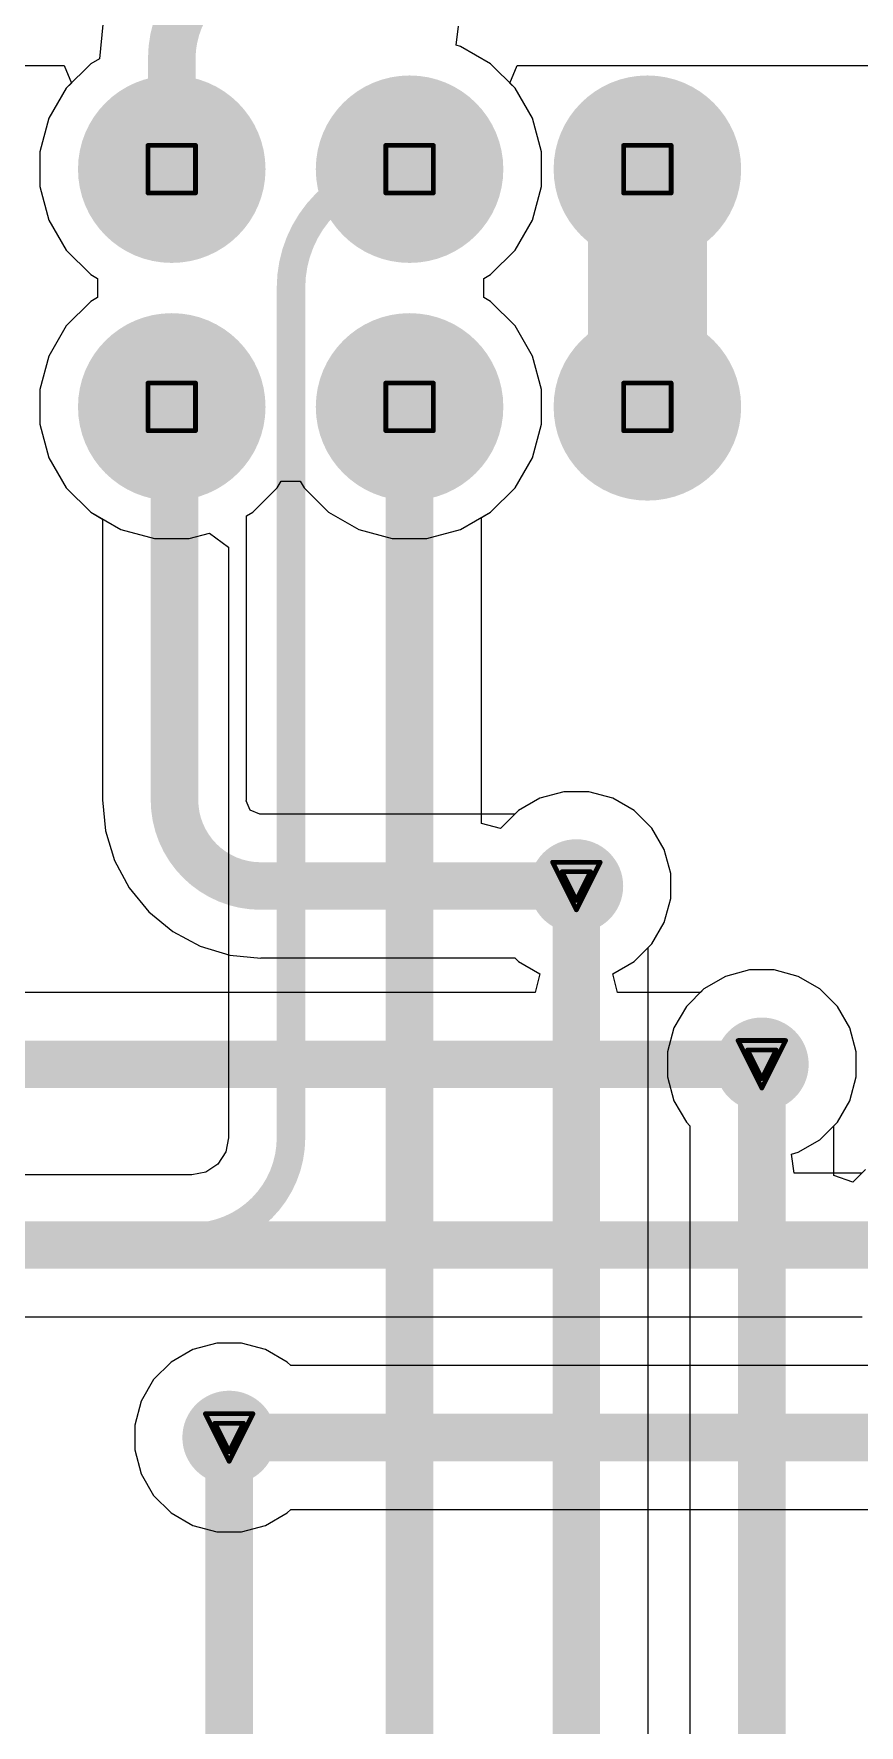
# Model space of a CAD drawing. Header units: inches. Extents: x 0 to 289, y 0 to 168.
# Drawn here: x 48.79 to 57.61, y 72.9 to 90.97 of the extents above; entities that cross this region are included whole.
import ezdxf

# ---------------------------------------------------------------- set-up
doc = ezdxf.new("R2010")
doc.units = ezdxf.units.IN
for name, color, linetype in [('Bottom Layer', 5, 'Continuous'), ('Bottom Solder', 6, 'Continuous'), ('Drill Drawing', 1, 'Continuous'), ('Multi-Layer', 9, 'Continuous'), ('Pad Holes', 156, 'Continuous'), ('Top Layer', 1, 'Continuous'), ('Top Solder', 216, 'Continuous'), ('Via Holes', 16, 'Continuous')]:
    doc.layers.add(name, color=color, linetype=linetype)

# ---------------------------------------------------------------- blocks, each defined once
blk = doc.blocks.new('SSW_110_02_G_D_RA_N_B_57')
at = {"layer": 'Bottom Layer'}
h = blk.add_hatch(color=5, dxfattribs=at)
edge = h.paths.add_edge_path()
edge.add_arc((-11.43, 1.27000254), 0.8999982, 0, 360)
h = blk.add_hatch(color=5, dxfattribs=at)
edge = h.paths.add_edge_path()
edge.add_arc((-8.889999999999999, 1.27000254), 0.8999982, 0, 360)
h = blk.add_hatch(color=5, dxfattribs=at)
edge = h.paths.add_edge_path()
edge.add_arc((-6.35, 1.27000254), 0.8999982, 0, 360)
h = blk.add_hatch(color=5, dxfattribs=at)
edge = h.paths.add_edge_path()
edge.add_arc((-11.43000254, -1.26999492), 0.8999982, 0, 360)
h = blk.add_hatch(color=5, dxfattribs=at)
edge = h.paths.add_edge_path()
edge.add_arc((-8.889999999999999, -1.26999492), 0.8999982, 0, 360)
h = blk.add_hatch(color=5, dxfattribs=at)
edge = h.paths.add_edge_path()
edge.add_arc((-6.35, -1.26999746), 0.8999982, 0, 360)
at = {"layer": 'Bottom Solder'}
h = blk.add_hatch(color=6, dxfattribs=at)
edge = h.paths.add_edge_path()
edge.add_arc((-11.43, 1.27000254), 1.0015982, 0, 360)
h = blk.add_hatch(color=6, dxfattribs=at)
edge = h.paths.add_edge_path()
edge.add_arc((-8.889999999999999, 1.27000254), 1.0015982, 0, 360)
h = blk.add_hatch(color=6, dxfattribs=at)
edge = h.paths.add_edge_path()
edge.add_arc((-6.35, 1.27000254), 1.0015982, 0, 360)
h = blk.add_hatch(color=6, dxfattribs=at)
edge = h.paths.add_edge_path()
edge.add_arc((-11.43000254, -1.26999492), 1.0015982, 0, 360)
h = blk.add_hatch(color=6, dxfattribs=at)
edge = h.paths.add_edge_path()
edge.add_arc((-8.889999999999999, -1.26999492), 1.0015982, 0, 360)
h = blk.add_hatch(color=6, dxfattribs=at)
edge = h.paths.add_edge_path()
edge.add_arc((-6.35, -1.26999746), 1.0015982, 0, 360)
at = {"layer": 'Multi-Layer'}
h = blk.add_hatch(color=9, dxfattribs=at)
edge = h.paths.add_edge_path()
edge.add_arc((-11.43, 1.27000254), 0.8999982, 0, 360)
h = blk.add_hatch(color=9, dxfattribs=at)
edge = h.paths.add_edge_path()
edge.add_arc((-8.889999999999999, 1.27000254), 0.8999982, 0, 360)
h = blk.add_hatch(color=9, dxfattribs=at)
edge = h.paths.add_edge_path()
edge.add_arc((-6.35, 1.27000254), 0.8999982, 0, 360)
h = blk.add_hatch(color=9, dxfattribs=at)
edge = h.paths.add_edge_path()
edge.add_arc((-11.43000254, -1.26999492), 0.8999982, 0, 360)
h = blk.add_hatch(color=9, dxfattribs=at)
edge = h.paths.add_edge_path()
edge.add_arc((-8.889999999999999, -1.26999492), 0.8999982, 0, 360)
h = blk.add_hatch(color=9, dxfattribs=at)
edge = h.paths.add_edge_path()
edge.add_arc((-6.35, -1.26999746), 0.8999982, 0, 360)
at = {"layer": 'Pad Holes'}
h = blk.add_hatch(color=7, dxfattribs=at)
edge = h.paths.add_edge_path()
edge.add_arc((-11.43, 1.27000254), 0.51999896, 0, 360)
h = blk.add_hatch(color=7, dxfattribs=at)
edge = h.paths.add_edge_path()
edge.add_arc((-8.889999999999999, 1.27000254), 0.51999896, 0, 360)
h = blk.add_hatch(color=7, dxfattribs=at)
edge = h.paths.add_edge_path()
edge.add_arc((-6.35, 1.27000254), 0.51999896, 0, 360)
h = blk.add_hatch(color=7, dxfattribs=at)
edge = h.paths.add_edge_path()
edge.add_arc((-11.43000254, -1.26999492), 0.51999896, 0, 360)
h = blk.add_hatch(color=7, dxfattribs=at)
edge = h.paths.add_edge_path()
edge.add_arc((-8.889999999999999, -1.26999492), 0.51999896, 0, 360)
h = blk.add_hatch(color=7, dxfattribs=at)
edge = h.paths.add_edge_path()
edge.add_arc((-6.35, -1.26999746), 0.51999896, 0, 360)
at = {"layer": 'Top Layer'}
h = blk.add_hatch(color=1, dxfattribs=at)
edge = h.paths.add_edge_path()
edge.add_arc((-11.43, 1.27000254), 0.8999982, 0, 360)
h = blk.add_hatch(color=1, dxfattribs=at)
edge = h.paths.add_edge_path()
edge.add_arc((-8.889999999999999, 1.27000254), 0.8999982, 0, 360)
h = blk.add_hatch(color=1, dxfattribs=at)
edge = h.paths.add_edge_path()
edge.add_arc((-6.35, 1.27000254), 0.8999982, 0, 360)
h = blk.add_hatch(color=1, dxfattribs=at)
edge = h.paths.add_edge_path()
edge.add_arc((-11.43000254, -1.26999492), 0.8999982, 0, 360)
h = blk.add_hatch(color=1, dxfattribs=at)
edge = h.paths.add_edge_path()
edge.add_arc((-8.889999999999999, -1.26999492), 0.8999982, 0, 360)
h = blk.add_hatch(color=1, dxfattribs=at)
edge = h.paths.add_edge_path()
edge.add_arc((-6.35, -1.26999746), 0.8999982, 0, 360)
at = {"layer": 'Top Solder'}
h = blk.add_hatch(color=216, dxfattribs=at)
edge = h.paths.add_edge_path()
edge.add_arc((-11.43, 1.27000254), 1.0015982, 0, 360)
h = blk.add_hatch(color=216, dxfattribs=at)
edge = h.paths.add_edge_path()
edge.add_arc((-8.889999999999999, 1.27000254), 1.0015982, 0, 360)
h = blk.add_hatch(color=216, dxfattribs=at)
edge = h.paths.add_edge_path()
edge.add_arc((-6.35, 1.27000254), 1.0015982, 0, 360)
h = blk.add_hatch(color=216, dxfattribs=at)
edge = h.paths.add_edge_path()
edge.add_arc((-11.43000254, -1.26999492), 1.0015982, 0, 360)
h = blk.add_hatch(color=216, dxfattribs=at)
edge = h.paths.add_edge_path()
edge.add_arc((-8.889999999999999, -1.26999492), 1.0015982, 0, 360)
h = blk.add_hatch(color=216, dxfattribs=at)
edge = h.paths.add_edge_path()
edge.add_arc((-6.35, -1.26999746), 1.0015982, 0, 360)

msp = doc.modelspace()

# ---------------------------------------------------------------- hatches: boundary and pattern name
at = {"layer": 'Bottom Layer'}
h = msp.add_hatch(color=5, dxfattribs=at)
edge = h.paths.add_edge_path()
edge.add_arc((54.58718063999999, 81.8642), 0.499999, 0, 360)
h = msp.add_hatch(color=5, dxfattribs=at)
edge = h.paths.add_edge_path()
edge.add_arc((56.56838064, 79.9592), 0.499999, 0, 360)
h = msp.add_hatch(color=5, dxfattribs=at)
edge = h.paths.add_edge_path()
edge.add_arc((50.87878064, 75.9714), 0.499999, 0, 360)
at = {"layer": 'Top Layer'}
h = msp.add_hatch(color=1, dxfattribs=at)
edge = h.paths.add_edge_path()
edge.add_arc((54.58718063999999, 81.8642), 0.499999, 0, 360)
h = msp.add_hatch(color=1, dxfattribs=at)
edge = h.paths.add_edge_path()
edge.add_arc((56.56838064, 79.9592), 0.499999, 0, 360)
h = msp.add_hatch(color=1, dxfattribs=at)
edge = h.paths.add_edge_path()
edge.add_arc((50.87878064, 75.9714), 0.499999, 0, 360)
at = {"layer": 'Via Holes'}
h = msp.add_hatch(color=7, dxfattribs=at)
edge = h.paths.add_edge_path()
edge.add_arc((54.58718063999999, 81.8642), 0.2999994, 0, 360)
h = msp.add_hatch(color=7, dxfattribs=at)
edge = h.paths.add_edge_path()
edge.add_arc((56.56838064, 79.9592), 0.2999994, 0, 360)
h = msp.add_hatch(color=7, dxfattribs=at)
edge = h.paths.add_edge_path()
edge.add_arc((50.87878064, 75.9714), 0.2999994, 0, 360)

# ---------------------------------------------------------------- linework, layer by layer
at = {"layer": 'Bottom Layer'}
for p, q in [((49.53079756, 91.07146632), (49.49472956, 90.70525674)), ((53.30173236, 90.84922394), (53.32848363999999, 91.05242394)), ((53.34906018, 90.83654172), (53.30173236, 90.84922394)), ((53.6701238, 90.65117505999999), (53.34906018, 90.83654172)), ((49.40106452, 90.6511776), (49.1389162, 90.38902927999999)), ((49.49472956, 90.70525674), (49.40106452, 90.6511776)), ((53.93227212, 90.38902674), (53.6701238, 90.65117505999999)), ((49.1389162, 90.38902927999999), (48.95354954, 90.06796565999998)), ((54.11763877999999, 90.06796312), (53.93227212, 90.38902674)), ((48.95354954, 90.06796565999998), (48.85759596, 89.70986629999999)), ((54.21359236, 89.70986375999999), (54.11763877999999, 90.06796312)), ((48.85759596, 89.70986629999999), (48.85759596, 89.33913297999999)), ((54.21359236, 89.33913043999999), (54.21359236, 89.70986375999999)), ((48.85759596, 89.33913297999999), (48.95354954, 88.98103361999999)), ((54.11763877999999, 88.98103108), (54.21359236, 89.33913043999999)), ((48.95354954, 88.98103361999999), (49.1389162, 88.65996999999999)), ((53.93227212, 88.65996745999999), (54.11763877999999, 88.98103108)), ((49.1389162, 88.65996999999999), (49.40106452, 88.39782167999999)), ((53.6701238, 88.39781914), (53.93227212, 88.65996745999999)), ((49.40106452, 88.39782167999999), (49.47332752, 88.35609964)), ((53.59786334, 88.35609964), (53.6701238, 88.39781914)), ((49.47332752, 88.35609964), (49.47332752, 88.15289963999999)), ((53.59786334, 88.15289709999999), (53.59786334, 88.35609964)), ((49.40106452, 88.11117759999999), (49.1389162, 87.84902928)), ((49.47332752, 88.15289963999999), (49.40106452, 88.11117759999999)), ((53.6701238, 88.11117759999999), (53.59786334, 88.15289709999999)), ((53.93227212, 87.84902928), (53.6701238, 88.11117759999999)), ((49.1389162, 87.84902928), (48.95354954, 87.52796566)), ((54.11763877999999, 87.52796566), (53.93227212, 87.84902928)), ((48.95354954, 87.52796566), (48.85759596, 87.1698663)), ((54.21359236, 87.1698663), (54.11763877999999, 87.52796566)), ((48.85759596, 87.1698663), (48.85759596, 86.79913298)), ((54.21359236, 86.79913298), (54.21359236, 87.1698663)), ((48.85759596, 86.79913298), (48.95354954, 86.44103362)), ((54.11763877999999, 86.44103362), (54.21359236, 86.79913298)), ((48.95354954, 86.44103362), (49.1389162, 86.11997)), ((53.93227212, 86.11997), (54.11763877999999, 86.44103362)), ((49.1389162, 86.11997), (49.40106452, 85.85782168)), ((51.13012379999999, 85.85782168), (51.39227212, 86.11997)), ((51.39227212, 86.11997), (51.43399416, 86.19223299999999)), ((51.43399416, 86.19223299999999), (51.63719415999999, 86.19223299999999)), ((51.63719415999999, 86.19223299999999), (51.6789162, 86.11997)), ((51.6789162, 86.11997), (51.94106451999999, 85.85782168)), ((53.6701238, 85.85782168), (53.93227212, 86.11997)), ((49.40106452, 85.85782168), (49.52600458, 85.78568822)), ((51.0631567, 85.8191578), (51.13012379999999, 85.85782168)), ((51.94106451999999, 85.85782168), (52.26212813999999, 85.67245501999999)), ((53.34906018, 85.67245501999999), (53.6701238, 85.85782168)), ((49.52600458, 85.78568822), (49.52600458, 82.78548339999999)), ((51.0631567, 82.78548339999999), (51.0631567, 85.8191578)), ((52.26212813999999, 85.67245501999999), (52.6202275, 85.57650144)), ((52.99096082, 85.57650144), (53.34906018, 85.67245501999999)), ((52.6202275, 85.57650144), (52.99096082, 85.57650144)), ((49.52600458, 82.78548339999999), (49.52443485999999, 82.78548339999999)), ((49.52443485999999, 82.78548339999999), (49.55693416, 82.45550184)), ((51.0617216, 82.77457663999999), (51.0631567, 82.78548339999999)), ((54.19810851999999, 82.8035047), (53.9682563, 82.67079986)), ((54.45447579999999, 82.872199), (54.19810851999999, 82.8035047)), ((54.71988547999999, 82.872199), (54.45447579999999, 82.872199)), ((54.97625275999999, 82.8035047), (54.71988547999999, 82.872199)), ((55.20610497999999, 82.67079986), (54.97625275999999, 82.8035047)), ((51.10367478, 82.67329414), (51.0617216, 82.77457663999999)), ((51.20495728, 82.63134096), (51.10367478, 82.67329414)), ((51.21586404, 82.63277606), (51.20495728, 82.63134096)), ((53.9302325, 82.63277606), (51.21586404, 82.63277606)), ((53.9682563, 82.67079986), (53.9302325, 82.63277606)), ((55.3937805, 82.48312433999999), (55.20610497999999, 82.67079986)), ((49.55693416, 82.45550184), (49.65318746, 82.13820249999999)), ((55.52648534, 82.25327211999999), (55.3937805, 82.48312433999999)), ((55.59517963999999, 81.99690484), (55.52648534, 82.25327211999999)), ((49.65318746, 82.13820249999999), (49.80949144, 81.84577483999999)), ((55.59517963999999, 81.73149516), (55.59517963999999, 81.99690484)), ((49.80949144, 81.84577483999999), (50.01984408, 81.58946343999999)), ((55.52648534, 81.47512787999999), (55.59517963999999, 81.73149516)), ((50.01984408, 81.58946343999999), (50.27615547999999, 81.37911079999999)), ((50.27615547999999, 81.37911079999999), (50.56858313999999, 81.22280682)), ((55.3937805, 81.24527565999999), (55.52648534, 81.47512787999999)), ((50.56858313999999, 81.22280682), (50.88588248, 81.12655351999999)), ((55.20610497999999, 81.05760013999999), (55.3937805, 81.24527565999999)), ((50.88588248, 81.12655351999999), (51.21586404, 81.09405421999999)), ((51.21586404, 81.09405421999999), (51.21586404, 81.09562394)), ((51.21586404, 81.09562394), (53.9302325, 81.09562394)), ((53.9302325, 81.09562394), (53.9682563, 81.05760013999999)), ((53.9682563, 81.05760013999999), (54.19810597999999, 80.92489529999999)), ((54.9762553, 80.92489529999999), (55.20610497999999, 81.05760013999999)), ((54.19810597999999, 80.92489529999999), (54.14866233999999, 80.72777606)), ((55.02569893999999, 80.72777606), (54.9762553, 80.92489529999999)), ((56.17930852, 80.89850469999999), (55.9494563, 80.76579986)), ((56.4356758, 80.967199), (56.17930852, 80.89850469999999)), ((56.70108548, 80.967199), (56.4356758, 80.967199)), ((56.95745276, 80.89850469999999), (56.70108548, 80.967199)), ((57.18730498, 80.76579986), (56.95745276, 80.89850469999999)), ((54.14866233999999, 80.72777606), (46.08387024, 80.72777606)), ((55.9114325, 80.72777606), (55.02569893999999, 80.72777606)), ((55.9494563, 80.76579986), (55.9114325, 80.72777606)), ((57.37498049999999, 80.57812434), (57.18730498, 80.76579986)), ((57.50768533999999, 80.34827212), (57.37498049999999, 80.57812434)), ((57.57637964, 80.09190484), (57.50768533999999, 80.34827212)), ((57.57637964, 79.82649516), (57.57637964, 80.09190484)), ((57.50768533999999, 79.57012788), (57.57637964, 79.82649516)), ((57.37498049999999, 79.34027566), (57.50768533999999, 79.57012788)), ((57.18730498, 79.15260013999999), (57.37498049999999, 79.34027566)), ((56.88535486, 79.00057605999999), (56.95745276, 79.01989529999999)), ((56.91210613999999, 78.79737605999999), (56.88535486, 79.00057605999999)), ((56.95745276, 79.01989529999999), (57.18730498, 79.15260013999999)), ((57.6386325, 78.79737605999999), (56.91210613999999, 78.79737605999999)), ((44.16708463999999, 77.26022393999999), (57.6386325, 77.26022393999999)), ((50.48970852, 76.9107047), (50.2598563, 76.77799986)), ((50.74607579999999, 76.979399), (50.48970852, 76.9107047)), ((51.01148548, 76.979399), (50.74607579999999, 76.979399)), ((51.26785276, 76.9107047), (51.01148548, 76.979399)), ((51.49770497999999, 76.77799986), (51.26785276, 76.9107047)), ((50.2598563, 76.77799986), (50.07218078, 76.59032434)), ((51.53572878, 76.73997605999999), (51.49770497999999, 76.77799986)), ((58.29558064, 76.73997605999999), (51.53572878, 76.73997605999999)), ((50.07218078, 76.59032434), (49.93947594, 76.36047212)), ((49.93947594, 76.36047212), (49.87078164, 76.10410484)), ((49.87078164, 76.10410484), (49.87078164, 75.83869516)), ((49.87078164, 75.83869516), (49.93947594, 75.58232788)), ((49.93947594, 75.58232788), (50.07218078, 75.35247566)), ((50.07218078, 75.35247566), (50.2598563, 75.16480014)), ((51.49770497999999, 75.16480014), (51.53572878, 75.20282393999999)), ((51.53572878, 75.20282393999999), (58.29558064, 75.20282393999999)), ((50.2598563, 75.16480014), (50.48970852, 75.0320953)), ((50.48970852, 75.0320953), (50.74607579999999, 74.963401)), ((51.01148548, 74.963401), (51.26785276, 75.0320953)), ((51.26785276, 75.0320953), (51.49770497999999, 75.16480014)), ((50.74607579999999, 74.963401), (51.01148548, 74.963401))]:
    msp.add_line(p, q, dxfattribs=at)
for points in [[(50.26559416, 90.70290216, 0.508, 0.508, -0.4142135623730951), (51.383692, 91.821, 0.508, 0.508, 0)], [(50.26559416, 89.52449964, 0.508, 0.508, 0), (50.26559416, 90.70290216, 0.508, 0.508, 0)], [(55.34559415999999, 86.98449964, 1.27, 1.27, 0), (55.34559415999999, 89.52449709999999, 1.27, 1.27, 0)], [(55.34559415999999, 89.52449709999999, 0.3809999999999999, 0.3809999999999999, 0), (55.3455967, 89.52449709999999, 0.3809999999999999, 0.3809999999999999, 0)], [(50.26559416, 86.98449964, 0.508, 0.508, -0.4142135623730951), (50.29458064, 86.95551316, 0.508, 0.508, 0)], [(50.29458064, 82.78548339999999, 0.508, 0.508, 0), (50.29458064, 86.95551316, 0.508, 0.508, 0)], [(51.21586404, 81.8642, 0.508, 0.508, -0.4142135623730951), (50.29458064, 82.78548339999999, 0.508, 0.508, 0)], [(51.21586404, 81.8642, 0.508, 0.508, 0), (54.58718063999999, 81.8642, 0.508, 0.508, 0)], [(46.08387024, 79.9592, 0.508, 0.508, 0), (56.56838064, 79.9592, 0.508, 0.508, 0)], [(44.16708463999999, 78.0288, 0.508, 0.508, 0), (58.29558064, 78.0288, 0.508, 0.508, 0)], [(51.00578063999999, 75.9714, 0.508, 0.508, -0.4142135623730951), (50.87878064, 76.0984, 0.508, 0.508, 0)], [(51.00578063999999, 75.9714, 0.508, 0.508, 0), (58.29558064, 75.9714, 0.508, 0.508, 0)]]:
    msp.add_lwpolyline(points, format="xyseb", dxfattribs=at)
for points in [[(50.13859416, 90.70290216, 0.254, 0.254, 1), (50.39259415999999, 90.70290216, 0.254, 0.254, 1)], [(50.13859416, 90.70290216, 0.254, 0.254, 1), (50.39259415999999, 90.70290216, 0.254, 0.254, 1)], [(55.02809416, 89.52449709999999, 0.635, 0.635, 1), (55.66309415999999, 89.52449709999999, 0.635, 0.635, 1)], [(50.13859416, 89.52449964, 0.254, 0.254, 1), (50.39259415999999, 89.52449964, 0.254, 0.254, 1)], [(55.25034416, 89.52449709999999, 0.1905, 0.1905, 1), (55.44084416, 89.52449709999999, 0.1905, 0.1905, 1)], [(55.25034669999999, 89.52449709999999, 0.1905, 0.1905, 1), (55.4408467, 89.52449709999999, 0.1905, 0.1905, 1)], [(55.02809416, 86.98449964, 0.635, 0.635, 1), (55.66309415999999, 86.98449964, 0.635, 0.635, 1)], [(50.13859416, 86.98449964, 0.254, 0.254, 1), (50.39259415999999, 86.98449964, 0.254, 0.254, 1)], [(50.16758064, 86.95551316, 0.254, 0.254, 1), (50.42158063999999, 86.95551316, 0.254, 0.254, 1)], [(50.16758064, 86.95551316, 0.254, 0.254, 1), (50.42158063999999, 86.95551316, 0.254, 0.254, 1)], [(50.16758064, 82.78548339999999, 0.254, 0.254, 1), (50.42158063999999, 82.78548339999999, 0.254, 0.254, 1)], [(50.16758064, 82.78548339999999, 0.254, 0.254, 1), (50.42158063999999, 82.78548339999999, 0.254, 0.254, 1)], [(51.08886404, 81.8642, 0.254, 0.254, 1), (51.34286403999999, 81.8642, 0.254, 0.254, 1)], [(51.08886404, 81.8642, 0.254, 0.254, 1), (51.34286403999999, 81.8642, 0.254, 0.254, 1)], [(54.46018064, 81.8642, 0.254, 0.254, 1), (54.71418064, 81.8642, 0.254, 0.254, 1)], [(56.44138063999999, 79.9592, 0.254, 0.254, 1), (56.69538064, 79.9592, 0.254, 0.254, 1)], [(50.75178064, 76.0984, 0.254, 0.254, 1), (51.00578063999999, 76.0984, 0.254, 0.254, 1)], [(50.87878064, 75.9714, 0.254, 0.254, 1), (51.13278064, 75.9714, 0.254, 0.254, 1)], [(50.87878064, 75.9714, 0.254, 0.254, 1), (51.13278064, 75.9714, 0.254, 0.254, 1)]]:
    msp.add_lwpolyline(points, format="xyseb", close=True, dxfattribs=at)
at = {"layer": 'Drill Drawing'}
for points in [[(50.01159416, 89.77849963999999, 0.0508, 0.0508, 0), (50.51959416, 89.77849963999999, 0.0508, 0.0508, 0)], [(50.01159416, 89.27049964, 0.0508, 0.0508, 0), (50.01159416, 89.77849963999999, 0.0508, 0.0508, 0)], [(50.51959416, 89.27049964, 0.0508, 0.0508, 0), (50.51959416, 89.77849963999999, 0.0508, 0.0508, 0)], [(52.55159415999999, 89.7784971, 0.0508, 0.0508, 0), (53.05959416, 89.7784971, 0.0508, 0.0508, 0)], [(52.55159415999999, 89.2704971, 0.0508, 0.0508, 0), (52.55159415999999, 89.7784971, 0.0508, 0.0508, 0)], [(53.05959416, 89.2704971, 0.0508, 0.0508, 0), (53.05959416, 89.7784971, 0.0508, 0.0508, 0)], [(55.09159669999999, 89.7784971, 0.0508, 0.0508, 0), (55.59959669999999, 89.7784971, 0.0508, 0.0508, 0)], [(55.09159669999999, 89.2704971, 0.0508, 0.0508, 0), (55.09159669999999, 89.7784971, 0.0508, 0.0508, 0)], [(55.59959669999999, 89.2704971, 0.0508, 0.0508, 0), (55.59959669999999, 89.7784971, 0.0508, 0.0508, 0)], [(50.01159416, 89.27049964, 0.0508, 0.0508, 0), (50.51959416, 89.27049964, 0.0508, 0.0508, 0)], [(52.55159415999999, 89.2704971, 0.0508, 0.0508, 0), (53.05959416, 89.2704971, 0.0508, 0.0508, 0)], [(55.09159669999999, 89.2704971, 0.0508, 0.0508, 0), (55.59959669999999, 89.2704971, 0.0508, 0.0508, 0)], [(50.01159416, 87.23849963999999, 0.0508, 0.0508, 0), (50.51959416, 87.23849963999999, 0.0508, 0.0508, 0)], [(50.01159416, 86.73049963999999, 0.0508, 0.0508, 0), (50.01159416, 87.23849963999999, 0.0508, 0.0508, 0)], [(50.51959416, 86.73049963999999, 0.0508, 0.0508, 0), (50.51959416, 87.23849963999999, 0.0508, 0.0508, 0)], [(52.55159415999999, 87.23849963999999, 0.0508, 0.0508, 0), (53.05959416, 87.23849963999999, 0.0508, 0.0508, 0)], [(52.55159415999999, 86.73049963999999, 0.0508, 0.0508, 0), (52.55159415999999, 87.23849963999999, 0.0508, 0.0508, 0)], [(53.05959416, 86.73049963999999, 0.0508, 0.0508, 0), (53.05959416, 87.23849963999999, 0.0508, 0.0508, 0)], [(55.09159416, 87.23849963999999, 0.0508, 0.0508, 0), (55.59959416, 87.23849963999999, 0.0508, 0.0508, 0)], [(55.09159416, 86.73049963999999, 0.0508, 0.0508, 0), (55.09159416, 87.23849963999999, 0.0508, 0.0508, 0)], [(55.59959416, 86.73049963999999, 0.0508, 0.0508, 0), (55.59959416, 87.23849963999999, 0.0508, 0.0508, 0)], [(50.01159416, 86.73049963999999, 0.0508, 0.0508, 0), (50.51959416, 86.73049963999999, 0.0508, 0.0508, 0)], [(52.55159415999999, 86.73049963999999, 0.0508, 0.0508, 0), (53.05959416, 86.73049963999999, 0.0508, 0.0508, 0)], [(55.09159416, 86.73049963999999, 0.0508, 0.0508, 0), (55.59959416, 86.73049963999999, 0.0508, 0.0508, 0)], [(54.33318063999999, 82.1182, 0.0508, 0.0508, 0), (54.84118064, 82.1182, 0.0508, 0.0508, 0)], [(54.33318063999999, 82.1182, 0.0508, 0.0508, 0), (54.58718063999999, 81.61019999999999, 0.0508, 0.0508, 0)], [(54.58718063999999, 81.61019999999999, 0.0508, 0.0508, 0), (54.84118064, 82.1182, 0.0508, 0.0508, 0)], [(54.43478064, 82.0166, 0.0508, 0.0508, 0), (54.73958064, 82.0166, 0.0508, 0.0508, 0)], [(54.43478064, 82.0166, 0.0508, 0.0508, 0), (54.58718063999999, 81.7118, 0.0508, 0.0508, 0)], [(54.58718063999999, 81.7118, 0.0508, 0.0508, 0), (54.73958064, 82.0166, 0.0508, 0.0508, 0)], [(56.31438064, 80.2132, 0.0508, 0.0508, 0), (56.82238063999999, 80.2132, 0.0508, 0.0508, 0)], [(56.31438064, 80.2132, 0.0508, 0.0508, 0), (56.56838064, 79.70519999999999, 0.0508, 0.0508, 0)], [(56.41598063999999, 80.1116, 0.0508, 0.0508, 0), (56.72078063999999, 80.1116, 0.0508, 0.0508, 0)], [(56.41598063999999, 80.1116, 0.0508, 0.0508, 0), (56.56838064, 79.8068, 0.0508, 0.0508, 0)], [(56.56838064, 79.70519999999999, 0.0508, 0.0508, 0), (56.82238063999999, 80.2132, 0.0508, 0.0508, 0)], [(56.56838064, 79.8068, 0.0508, 0.0508, 0), (56.72078063999999, 80.1116, 0.0508, 0.0508, 0)], [(50.62478064, 76.2254, 0.0508, 0.0508, 0), (51.13278064, 76.2254, 0.0508, 0.0508, 0)], [(50.62478064, 76.2254, 0.0508, 0.0508, 0), (50.87878064, 75.7174, 0.0508, 0.0508, 0)], [(50.72638064, 76.12379999999999, 0.0508, 0.0508, 0), (51.03118064, 76.12379999999999, 0.0508, 0.0508, 0)], [(50.72638064, 76.12379999999999, 0.0508, 0.0508, 0), (50.87878064, 75.81899999999999, 0.0508, 0.0508, 0)], [(50.87878064, 75.7174, 0.0508, 0.0508, 0), (51.13278064, 76.2254, 0.0508, 0.0508, 0)], [(50.87878064, 75.81899999999999, 0.0508, 0.0508, 0), (51.03118064, 76.12379999999999, 0.0508, 0.0508, 0)]]:
    msp.add_lwpolyline(points, format="xyseb", dxfattribs=at)
for points in [[(49.99889416, 89.77849963999999, 0.0254, 0.0254, 1), (50.02429416, 89.77849963999999, 0.0254, 0.0254, 1)], [(49.99889416, 89.77849963999999, 0.0254, 0.0254, 1), (50.02429416, 89.77849963999999, 0.0254, 0.0254, 1)], [(50.50689415999999, 89.77849963999999, 0.0254, 0.0254, 1), (50.53229416, 89.77849963999999, 0.0254, 0.0254, 1)], [(50.50689415999999, 89.77849963999999, 0.0254, 0.0254, 1), (50.53229416, 89.77849963999999, 0.0254, 0.0254, 1)], [(52.53889416000001, 89.7784971, 0.0254, 0.0254, 1), (52.56429416, 89.7784971, 0.0254, 0.0254, 1)], [(52.53889416000001, 89.7784971, 0.0254, 0.0254, 1), (52.56429416, 89.7784971, 0.0254, 0.0254, 1)], [(53.04689416, 89.7784971, 0.0254, 0.0254, 1), (53.07229416, 89.7784971, 0.0254, 0.0254, 1)], [(53.04689416, 89.7784971, 0.0254, 0.0254, 1), (53.07229416, 89.7784971, 0.0254, 0.0254, 1)], [(55.0788967, 89.7784971, 0.0254, 0.0254, 1), (55.1042967, 89.7784971, 0.0254, 0.0254, 1)], [(55.0788967, 89.7784971, 0.0254, 0.0254, 1), (55.1042967, 89.7784971, 0.0254, 0.0254, 1)], [(55.5868967, 89.7784971, 0.0254, 0.0254, 1), (55.61229669999999, 89.7784971, 0.0254, 0.0254, 1)], [(55.5868967, 89.7784971, 0.0254, 0.0254, 1), (55.61229669999999, 89.7784971, 0.0254, 0.0254, 1)], [(49.99889416, 89.27049964, 0.0254, 0.0254, 1), (50.02429416, 89.27049964, 0.0254, 0.0254, 1)], [(49.99889416, 89.27049964, 0.0254, 0.0254, 1), (50.02429416, 89.27049964, 0.0254, 0.0254, 1)], [(50.50689415999999, 89.27049964, 0.0254, 0.0254, 1), (50.53229416, 89.27049964, 0.0254, 0.0254, 1)], [(50.50689415999999, 89.27049964, 0.0254, 0.0254, 1), (50.53229416, 89.27049964, 0.0254, 0.0254, 1)], [(52.53889416000001, 89.2704971, 0.0254, 0.0254, 1), (52.56429416, 89.2704971, 0.0254, 0.0254, 1)], [(52.53889416000001, 89.2704971, 0.0254, 0.0254, 1), (52.56429416, 89.2704971, 0.0254, 0.0254, 1)], [(53.04689416, 89.2704971, 0.0254, 0.0254, 1), (53.07229416, 89.2704971, 0.0254, 0.0254, 1)], [(53.04689416, 89.2704971, 0.0254, 0.0254, 1), (53.07229416, 89.2704971, 0.0254, 0.0254, 1)], [(55.0788967, 89.2704971, 0.0254, 0.0254, 1), (55.1042967, 89.2704971, 0.0254, 0.0254, 1)], [(55.0788967, 89.2704971, 0.0254, 0.0254, 1), (55.1042967, 89.2704971, 0.0254, 0.0254, 1)], [(55.5868967, 89.2704971, 0.0254, 0.0254, 1), (55.61229669999999, 89.2704971, 0.0254, 0.0254, 1)], [(55.5868967, 89.2704971, 0.0254, 0.0254, 1), (55.61229669999999, 89.2704971, 0.0254, 0.0254, 1)], [(49.99889416, 87.23849963999999, 0.0254, 0.0254, 1), (50.02429416, 87.23849963999999, 0.0254, 0.0254, 1)], [(49.99889416, 87.23849963999999, 0.0254, 0.0254, 1), (50.02429416, 87.23849963999999, 0.0254, 0.0254, 1)], [(50.50689415999999, 87.23849963999999, 0.0254, 0.0254, 1), (50.53229416, 87.23849963999999, 0.0254, 0.0254, 1)], [(50.50689415999999, 87.23849963999999, 0.0254, 0.0254, 1), (50.53229416, 87.23849963999999, 0.0254, 0.0254, 1)], [(52.53889416000001, 87.23849963999999, 0.0254, 0.0254, 1), (52.56429416, 87.23849963999999, 0.0254, 0.0254, 1)], [(52.53889416000001, 87.23849963999999, 0.0254, 0.0254, 1), (52.56429416, 87.23849963999999, 0.0254, 0.0254, 1)], [(53.04689416, 87.23849963999999, 0.0254, 0.0254, 1), (53.07229416, 87.23849963999999, 0.0254, 0.0254, 1)], [(53.04689416, 87.23849963999999, 0.0254, 0.0254, 1), (53.07229416, 87.23849963999999, 0.0254, 0.0254, 1)], [(55.07889415999999, 87.23849963999999, 0.0254, 0.0254, 1), (55.10429416, 87.23849963999999, 0.0254, 0.0254, 1)], [(55.07889415999999, 87.23849963999999, 0.0254, 0.0254, 1), (55.10429416, 87.23849963999999, 0.0254, 0.0254, 1)], [(55.58689415999999, 87.23849963999999, 0.0254, 0.0254, 1), (55.61229416, 87.23849963999999, 0.0254, 0.0254, 1)], [(55.58689415999999, 87.23849963999999, 0.0254, 0.0254, 1), (55.61229416, 87.23849963999999, 0.0254, 0.0254, 1)], [(49.99889416, 86.73049963999999, 0.0254, 0.0254, 1), (50.02429416, 86.73049963999999, 0.0254, 0.0254, 1)], [(49.99889416, 86.73049963999999, 0.0254, 0.0254, 1), (50.02429416, 86.73049963999999, 0.0254, 0.0254, 1)], [(50.50689415999999, 86.73049963999999, 0.0254, 0.0254, 1), (50.53229416, 86.73049963999999, 0.0254, 0.0254, 1)], [(50.50689415999999, 86.73049963999999, 0.0254, 0.0254, 1), (50.53229416, 86.73049963999999, 0.0254, 0.0254, 1)], [(52.53889416000001, 86.73049963999999, 0.0254, 0.0254, 1), (52.56429416, 86.73049963999999, 0.0254, 0.0254, 1)], [(52.53889416000001, 86.73049963999999, 0.0254, 0.0254, 1), (52.56429416, 86.73049963999999, 0.0254, 0.0254, 1)], [(53.04689416, 86.73049963999999, 0.0254, 0.0254, 1), (53.07229416, 86.73049963999999, 0.0254, 0.0254, 1)], [(53.04689416, 86.73049963999999, 0.0254, 0.0254, 1), (53.07229416, 86.73049963999999, 0.0254, 0.0254, 1)], [(55.07889415999999, 86.73049963999999, 0.0254, 0.0254, 1), (55.10429416, 86.73049963999999, 0.0254, 0.0254, 1)], [(55.07889415999999, 86.73049963999999, 0.0254, 0.0254, 1), (55.10429416, 86.73049963999999, 0.0254, 0.0254, 1)], [(55.58689415999999, 86.73049963999999, 0.0254, 0.0254, 1), (55.61229416, 86.73049963999999, 0.0254, 0.0254, 1)], [(55.58689415999999, 86.73049963999999, 0.0254, 0.0254, 1), (55.61229416, 86.73049963999999, 0.0254, 0.0254, 1)], [(54.32048063999999, 82.1182, 0.0254, 0.0254, 1), (54.34588064, 82.1182, 0.0254, 0.0254, 1)], [(54.32048063999999, 82.1182, 0.0254, 0.0254, 1), (54.34588064, 82.1182, 0.0254, 0.0254, 1)], [(54.82848064, 82.1182, 0.0254, 0.0254, 1), (54.85388063999999, 82.1182, 0.0254, 0.0254, 1)], [(54.82848064, 82.1182, 0.0254, 0.0254, 1), (54.85388063999999, 82.1182, 0.0254, 0.0254, 1)], [(54.42208064, 82.0166, 0.0254, 0.0254, 1), (54.44748064, 82.0166, 0.0254, 0.0254, 1)], [(54.42208064, 82.0166, 0.0254, 0.0254, 1), (54.44748064, 82.0166, 0.0254, 0.0254, 1)], [(54.72688064, 82.0166, 0.0254, 0.0254, 1), (54.75228063999999, 82.0166, 0.0254, 0.0254, 1)], [(54.72688064, 82.0166, 0.0254, 0.0254, 1), (54.75228063999999, 82.0166, 0.0254, 0.0254, 1)], [(54.57448064, 81.7118, 0.0254, 0.0254, 1), (54.59988063999999, 81.7118, 0.0254, 0.0254, 1)], [(54.57448064, 81.7118, 0.0254, 0.0254, 1), (54.59988063999999, 81.7118, 0.0254, 0.0254, 1)], [(54.57448064, 81.61019999999999, 0.0254, 0.0254, 1), (54.59988063999999, 81.61019999999999, 0.0254, 0.0254, 1)], [(54.57448064, 81.61019999999999, 0.0254, 0.0254, 1), (54.59988063999999, 81.61019999999999, 0.0254, 0.0254, 1)], [(56.30168064, 80.2132, 0.0254, 0.0254, 1), (56.32708064, 80.2132, 0.0254, 0.0254, 1)], [(56.30168064, 80.2132, 0.0254, 0.0254, 1), (56.32708064, 80.2132, 0.0254, 0.0254, 1)], [(56.40328064, 80.1116, 0.0254, 0.0254, 1), (56.42868064, 80.1116, 0.0254, 0.0254, 1)], [(56.40328064, 80.1116, 0.0254, 0.0254, 1), (56.42868064, 80.1116, 0.0254, 0.0254, 1)], [(56.70808064, 80.1116, 0.0254, 0.0254, 1), (56.73348064, 80.1116, 0.0254, 0.0254, 1)], [(56.70808064, 80.1116, 0.0254, 0.0254, 1), (56.73348064, 80.1116, 0.0254, 0.0254, 1)], [(56.80968064, 80.2132, 0.0254, 0.0254, 1), (56.83508064, 80.2132, 0.0254, 0.0254, 1)], [(56.80968064, 80.2132, 0.0254, 0.0254, 1), (56.83508064, 80.2132, 0.0254, 0.0254, 1)], [(56.55568064, 79.8068, 0.0254, 0.0254, 1), (56.58108064, 79.8068, 0.0254, 0.0254, 1)], [(56.55568064, 79.8068, 0.0254, 0.0254, 1), (56.58108064, 79.8068, 0.0254, 0.0254, 1)], [(56.55568064, 79.70519999999999, 0.0254, 0.0254, 1), (56.58108064, 79.70519999999999, 0.0254, 0.0254, 1)], [(56.55568064, 79.70519999999999, 0.0254, 0.0254, 1), (56.58108064, 79.70519999999999, 0.0254, 0.0254, 1)], [(50.61208063999999, 76.2254, 0.0254, 0.0254, 1), (50.63748064, 76.2254, 0.0254, 0.0254, 1)], [(50.61208063999999, 76.2254, 0.0254, 0.0254, 1), (50.63748064, 76.2254, 0.0254, 0.0254, 1)], [(50.71368064, 76.12379999999999, 0.0254, 0.0254, 1), (50.73908064, 76.12379999999999, 0.0254, 0.0254, 1)], [(50.71368064, 76.12379999999999, 0.0254, 0.0254, 1), (50.73908064, 76.12379999999999, 0.0254, 0.0254, 1)], [(51.01848064, 76.12379999999999, 0.0254, 0.0254, 1), (51.04388063999999, 76.12379999999999, 0.0254, 0.0254, 1)], [(51.01848064, 76.12379999999999, 0.0254, 0.0254, 1), (51.04388063999999, 76.12379999999999, 0.0254, 0.0254, 1)], [(51.12008064, 76.2254, 0.0254, 0.0254, 1), (51.14548064, 76.2254, 0.0254, 0.0254, 1)], [(51.12008064, 76.2254, 0.0254, 0.0254, 1), (51.14548064, 76.2254, 0.0254, 0.0254, 1)], [(50.86608064, 75.81899999999999, 0.0254, 0.0254, 1), (50.89148064, 75.81899999999999, 0.0254, 0.0254, 1)], [(50.86608064, 75.81899999999999, 0.0254, 0.0254, 1), (50.89148064, 75.81899999999999, 0.0254, 0.0254, 1)], [(50.86608064, 75.7174, 0.0254, 0.0254, 1), (50.89148064, 75.7174, 0.0254, 0.0254, 1)], [(50.86608064, 75.7174, 0.0254, 0.0254, 1), (50.89148064, 75.7174, 0.0254, 0.0254, 1)]]:
    msp.add_lwpolyline(points, format="xyseb", close=True, dxfattribs=at)
at = {"layer": 'Top Layer'}
for p, q in [((46.33465206, 90.6321403), (49.11653118, 90.6321403)), ((49.11653118, 90.6321403), (49.19429328, 90.44440636)), ((53.8768925, 90.44440636), (53.9546546, 90.6321403)), ((53.9546546, 90.6321403), (63.34347503999999, 90.6321403)), ((49.1389162, 90.38902927999999), (48.95354954, 90.06796565999998)), ((49.19429328, 90.44440636), (49.1389162, 90.38902927999999)), ((53.93227212, 90.38902674), (53.8768925, 90.44440636)), ((54.11763877999999, 90.06796312), (53.93227212, 90.38902674)), ((48.95354954, 90.06796565999998), (48.85759596, 89.70986629999999)), ((54.21359236, 89.70986375999999), (54.11763877999999, 90.06796312)), ((48.85759596, 89.70986629999999), (48.85759596, 89.33913297999999)), ((54.21359236, 89.33913043999999), (54.21359236, 89.70986375999999)), ((48.85759596, 89.33913297999999), (48.95354954, 88.98103361999999)), ((54.11763877999999, 88.98103108), (54.21359236, 89.33913043999999)), ((48.95354954, 88.98103361999999), (49.1389162, 88.65996999999999)), ((53.93227212, 88.65996745999999), (54.11763877999999, 88.98103108)), ((49.1389162, 88.65996999999999), (49.40106452, 88.39782167999999)), ((53.6701238, 88.39781914), (53.93227212, 88.65996745999999)), ((49.40106452, 88.39782167999999), (49.47332752, 88.35609964)), ((53.59786334, 88.35609964), (53.6701238, 88.39781914)), ((49.47332752, 88.35609964), (49.47332752, 88.15289963999999)), ((53.59786334, 88.15289709999999), (53.59786334, 88.35609964)), ((49.40106452, 88.11117759999999), (49.1389162, 87.84902928)), ((49.47332752, 88.15289963999999), (49.40106452, 88.11117759999999)), ((53.6701238, 88.11117759999999), (53.59786334, 88.15289709999999)), ((53.93227212, 87.84902928), (53.6701238, 88.11117759999999)), ((49.1389162, 87.84902928), (48.95354954, 87.52796566)), ((54.11763877999999, 87.52796566), (53.93227212, 87.84902928)), ((48.95354954, 87.52796566), (48.85759596, 87.1698663)), ((54.21359236, 87.1698663), (54.11763877999999, 87.52796566)), ((48.85759596, 87.1698663), (48.85759596, 86.79913298)), ((54.21359236, 86.79913298), (54.21359236, 87.1698663)), ((48.85759596, 86.79913298), (48.95354954, 86.44103362)), ((54.11763877999999, 86.44103362), (54.21359236, 86.79913298)), ((48.95354954, 86.44103362), (49.1389162, 86.11997)), ((53.93227212, 86.11997), (54.11763877999999, 86.44103362)), ((49.1389162, 86.11997), (49.40106452, 85.85782168)), ((53.6701238, 85.85782168), (53.93227212, 86.11997)), ((49.40106452, 85.85782168), (49.72212814, 85.67245501999999)), ((53.57417021999999, 85.80242174), (53.6701238, 85.85782168)), ((49.72212814, 85.67245501999999), (50.0802275, 85.57650144)), ((53.57417021999999, 82.53201172), (53.57417021999999, 85.80242174)), ((50.0802275, 85.57650144), (50.45096082, 85.57650144)), ((50.45096082, 85.57650144), (50.66987834, 85.63516019999999)), ((50.66987834, 85.63516019999999), (50.87308088, 85.48494713999999)), ((50.87308088, 85.48494713999999), (50.87308088, 79.17439588)), ((54.19810851999999, 82.8035047), (53.9682563, 82.67079986)), ((54.45447579999999, 82.872199), (54.19810851999999, 82.8035047)), ((54.71988547999999, 82.872199), (54.45447579999999, 82.872199)), ((54.97625275999999, 82.8035047), (54.71988547999999, 82.872199)), ((55.20610497999999, 82.67079986), (54.97625275999999, 82.8035047)), ((53.9682563, 82.67079986), (53.78058077999999, 82.48312433999999)), ((55.3937805, 82.48312433999999), (55.20610497999999, 82.67079986)), ((53.77737021999999, 82.47756428), (53.57417021999999, 82.53201172)), ((53.78058077999999, 82.48312433999999), (53.77737021999999, 82.47756428)), ((55.52648534, 82.25327211999999), (55.3937805, 82.48312433999999)), ((55.59517963999999, 81.99690484), (55.52648534, 82.25327211999999)), ((55.59517963999999, 81.73149516), (55.59517963999999, 81.99690484)), ((55.52648534, 81.47512787999999), (55.59517963999999, 81.73149516)), ((55.3937805, 81.24527565999999), (55.52648534, 81.47512787999999)), ((55.3557567, 81.20725186), (55.3937805, 81.24527565999999)), ((55.3557567, 52.42214052), (55.3557567, 81.20725186)), ((56.17930852, 80.89850469999999), (55.9494563, 80.76579986)), ((56.4356758, 80.967199), (56.17930852, 80.89850469999999)), ((56.70108548, 80.967199), (56.4356758, 80.967199)), ((56.95745276, 80.89850469999999), (56.70108548, 80.967199)), ((57.18730498, 80.76579986), (56.95745276, 80.89850469999999)), ((55.9494563, 80.76579986), (55.76178078, 80.57812434)), ((57.37498049999999, 80.57812434), (57.18730498, 80.76579986)), ((55.76178078, 80.57812434), (55.62907593999999, 80.34827212)), ((57.50768533999999, 80.34827212), (57.37498049999999, 80.57812434)), ((55.62907593999999, 80.34827212), (55.56038164, 80.09190484)), ((57.57637964, 80.09190484), (57.50768533999999, 80.34827212)), ((55.56038164, 80.09190484), (55.56038164, 79.82649516)), ((57.57637964, 79.82649516), (57.57637964, 80.09190484)), ((55.56038164, 79.82649516), (55.62907593999999, 79.57012788)), ((57.50768533999999, 79.57012788), (57.57637964, 79.82649516)), ((55.62907593999999, 79.57012788), (55.76178078, 79.34027566)), ((57.37498049999999, 79.34027566), (57.50768533999999, 79.57012788)), ((50.87332979999999, 79.17249849999999), (50.84348734, 79.02247086)), ((50.87308088, 79.17439588), (50.87332979999999, 79.17249849999999)), ((55.76178078, 79.34027566), (55.79980457999999, 79.30225186)), ((55.79980457999999, 79.30225186), (55.79980457999999, 48.90243966)), ((57.33695669999999, 79.30225186), (57.37498049999999, 79.34027566)), ((57.33695669999999, 78.77127501999999), (57.33695669999999, 79.30225186)), ((50.84348734, 79.02247086), (50.75742959999999, 78.89367508)), ((50.62863382, 78.80761734), (50.47860618, 78.77777488)), ((50.75742959999999, 78.89367508), (50.62863382, 78.80761734)), ((57.6766563, 78.83539986), (57.5401567, 78.69890026)), ((50.4767088, 78.7780238), (31.21139046, 78.7780238)), ((50.47860618, 78.77777488), (50.4767088, 78.7780238)), ((57.5401567, 78.69890026), (57.33695669999999, 78.77127501999999))]:
    msp.add_line(p, q, dxfattribs=at)
for points in [[(51.53918064, 88.25808357999999, 0.3048, 0.3048, -0.4142135623730951), (52.80559416, 89.52449709999999, 0.3048, 0.3048, 0)], [(51.53918064, 79.17439588, 0.3048, 0.3048, 0), (51.53918064, 88.25808357999999, 0.3048, 0.3048, 0)], [(52.80559416, 56.42981855999999, 0.508, 0.508, 0), (52.80559416, 86.98449964, 0.508, 0.508, 0)], [(54.58718063999999, 52.42214052, 0.508, 0.508, 0), (54.58718063999999, 81.8642, 0.508, 0.508, 0)], [(56.56838064, 48.90243966, 0.508, 0.508, 0), (56.56838064, 79.9592, 0.508, 0.508, 0)], [(51.53918064, 79.17439588, 0.3048, 0.3048, -0.4142135623730951), (50.4767088, 78.11192403999999, 0.3048, 0.3048, 0)], [(31.21139046, 78.11192403999999, 0.3048, 0.3048, 0), (50.4767088, 78.11192403999999, 0.3048, 0.3048, 0)], [(50.87878064, 58.99928001999999, 0.508, 0.508, 0), (50.87878064, 76.0984, 0.508, 0.508, 0)]]:
    msp.add_lwpolyline(points, format="xyseb", dxfattribs=at)
for points in [[(52.72939416, 89.52449709999999, 0.1524, 0.1524, 1), (52.88179415999999, 89.52449709999999, 0.1524, 0.1524, 1)], [(51.46298064, 88.25808357999999, 0.1524, 0.1524, 1), (51.61538063999999, 88.25808357999999, 0.1524, 0.1524, 1)], [(51.46298064, 88.25808357999999, 0.1524, 0.1524, 1), (51.61538063999999, 88.25808357999999, 0.1524, 0.1524, 1)], [(52.67859416, 86.98449964, 0.254, 0.254, 1), (52.93259416, 86.98449964, 0.254, 0.254, 1)], [(54.46018064, 81.8642, 0.254, 0.254, 1), (54.71418064, 81.8642, 0.254, 0.254, 1)], [(56.44138063999999, 79.9592, 0.254, 0.254, 1), (56.69538064, 79.9592, 0.254, 0.254, 1)], [(51.46298064, 79.17439588, 0.1524, 0.1524, 1), (51.61538063999999, 79.17439588, 0.1524, 0.1524, 1)], [(51.46298064, 79.17439588, 0.1524, 0.1524, 1), (51.61538063999999, 79.17439588, 0.1524, 0.1524, 1)], [(50.4005088, 78.11192403999999, 0.1524, 0.1524, 1), (50.5529088, 78.11192403999999, 0.1524, 0.1524, 1)], [(50.4005088, 78.11192403999999, 0.1524, 0.1524, 1), (50.5529088, 78.11192403999999, 0.1524, 0.1524, 1)], [(50.75178064, 76.0984, 0.254, 0.254, 1), (51.00578063999999, 76.0984, 0.254, 0.254, 1)]]:
    msp.add_lwpolyline(points, format="xyseb", close=True, dxfattribs=at)

# ---------------------------------------------------------------- block references
at = {"rotation": 180}
msp.add_blockref('SSW_110_02_G_D_RA_N_B_57', (43.91559416, 88.25450218), dxfattribs=at)

doc.saveas('drawing.dxf')
